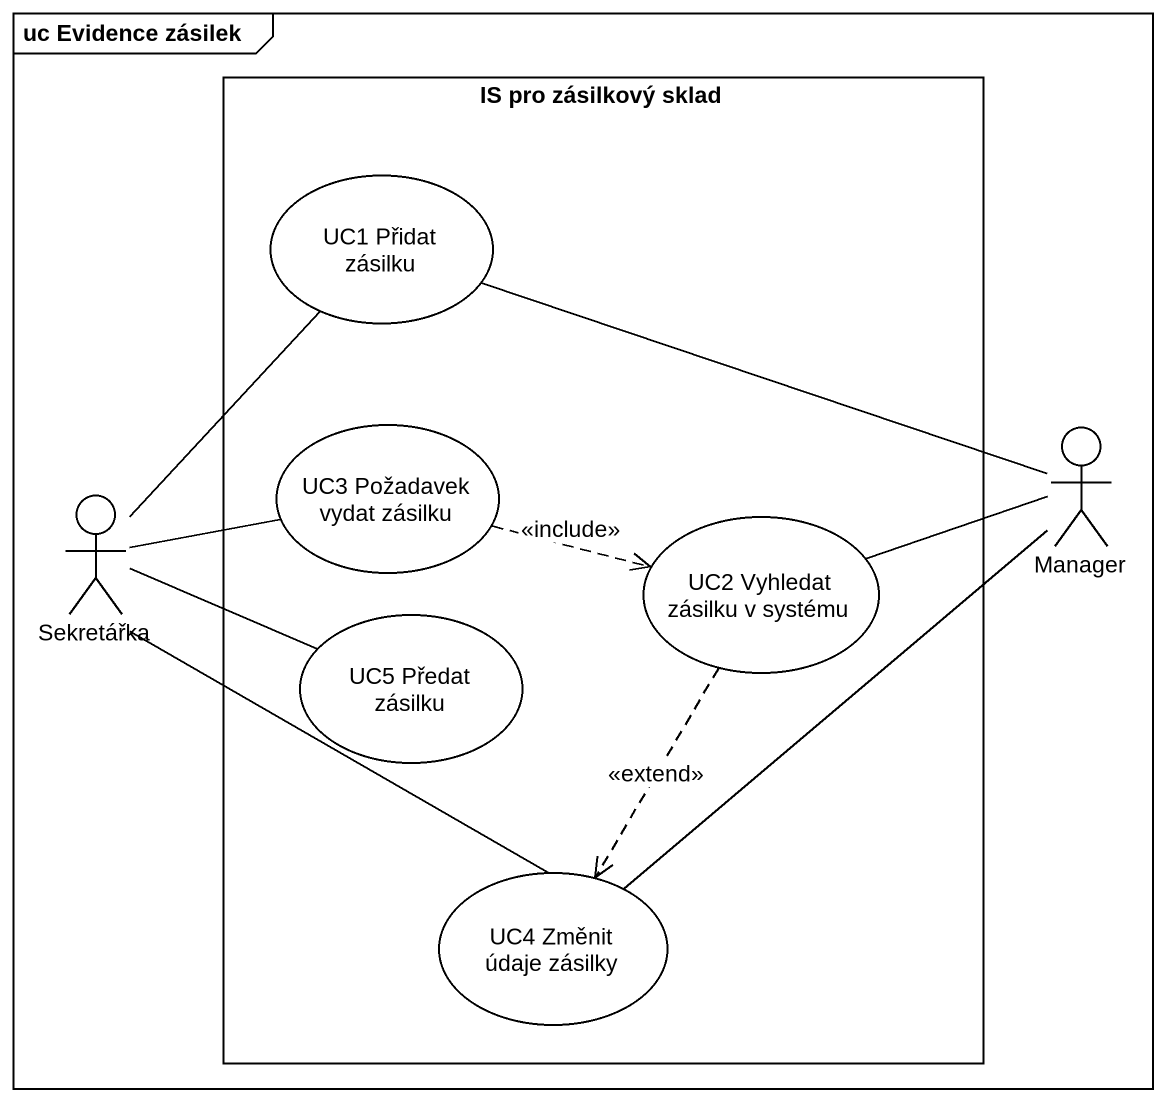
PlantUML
@startuml
mainframe uc Evidence zásilek
rectangle "IS pro zásilkový sklad" as IS_pro_zásilkový_sklad {
  usecase "UC1 Přidat zásilku" as UC1_Přidat_zásilku
  usecase "UC3 Požadavek vydat zásilku" as UC3_Požadavek_vydat_zásilku
  usecase "UC2 Vyhledat zásilku v systému" as UC2_Vyhledat_zásilku_v
  usecase "UC5 Předat zásilku" as UC5_Předat_zásilku
  usecase "UC4 Změnit údaje zásilky" as UC4_Změnit_údaje_zásilky
}
actor Manager
actor Sekretářka
UC3_Požadavek_vydat_zásilku .right.> UC2_Vyhledat_zásilku_v : <<include>>
Manager -left- UC1_Přidat_zásilku
Manager -left- UC2_Vyhledat_zásilku_v
Manager -- UC4_Změnit_údaje_zásilky
Sekretářka -up- UC1_Přidat_zásilku
Sekretářka -right- UC3_Požadavek_vydat_zásilku
Sekretářka -right- UC5_Předat_zásilku
Sekretářka -- UC4_Změnit_údaje_zásilky
UC2_Vyhledat_zásilku_v ..> UC4_Změnit_údaje_zásilky : <<extend>>
@enduml
